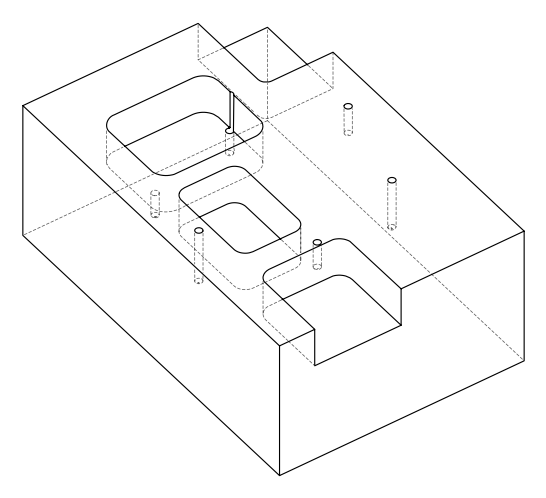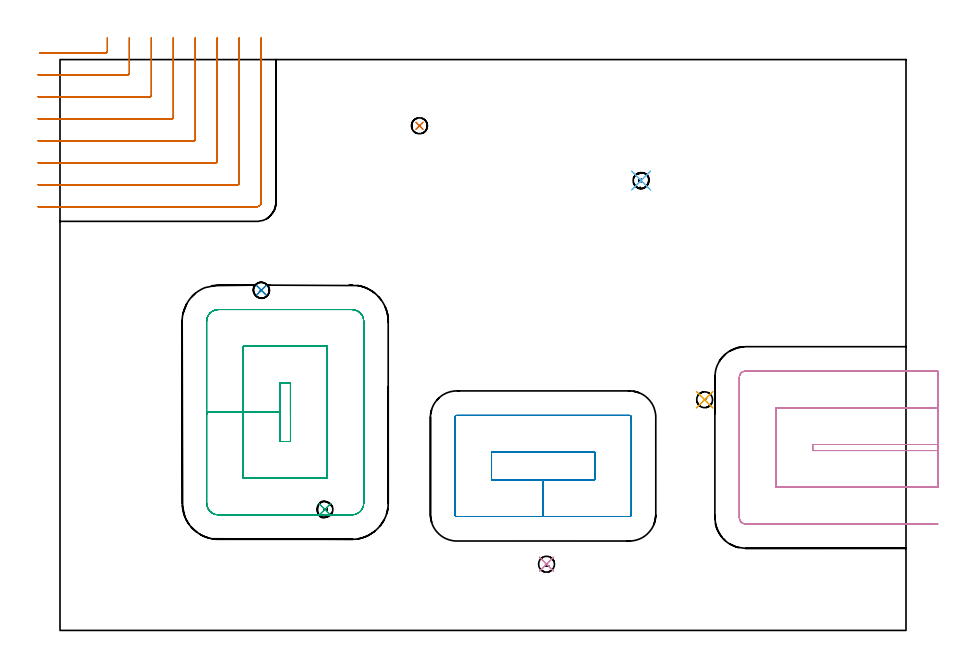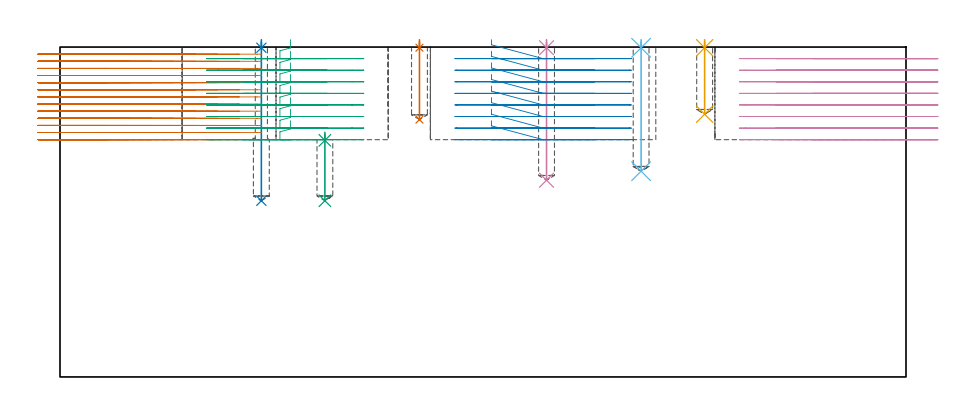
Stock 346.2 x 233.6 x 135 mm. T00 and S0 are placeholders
(PLAN: 16 operations, 3 tool changes, 50.8 min)
(1 SPOT_DRILL | STEP1POCKET | NXT0321_9005460120000 | 0.03 min | 1 mm3)
(2 SPOT_DRILL_1 | STEP1POCKET_1 | NXT0321_9005460120000 | 0.03 min | 0 mm3)
(3 SPOT_DRILL_2 | STEP1POCKET_2 | NXT0321_9005460120000 | 0.04 min | 4151 mm3)
(4 SPOT_DRILL_3 | STEP1POCKET_3 | NXT0321_9005460120000 | 0.03 min | 0 mm3)
(5 SPOT_DRILL_4 | STEP1POCKET_4 | NXT0321_9005460120000 | 0.03 min | 0 mm3)
(6 SPOT_DRILL_5 | STEP1POCKET_5 | NXT0321_9005460120000 | 0.03 min | 0 mm3)
(7 DRILL_BLIND_HOLE_INTO_CENTER | STEP1POCKET | UGT0301_460 | 0.13 min | 935 mm3)
(8 DRILL_BLIND_HOLE_INTO_CENTER_1 | STEP1POCKET_1 | UGT0301_460 | 0.26 min | 2028 mm3)
(9 DRILL_BLIND_HOLE_INTO_CENTER_2 | STEP1POCKET_2 | UGT0301_460 | 0.12 min | 796 mm3)
(10 DRILL_BLIND_HOLE_INTO_CENTER_3 | STEP1POCKET_3 | UGT0301_460 | 0.23 min | 1752 mm3)
(11 DRILL_BLIND_HOLE_INTO_CENTER_4 | STEP1POCKET_4 | UGT0301_460 | 0.12 min | 862 mm3)
(12 DRILL_BLIND_HOLE_INTO_CENTER_5 | STEP1POCKET_5 | UGT0301_460 | 0.21 min | 1632 mm3)
(13 MILL_CORNER_NOTCH_RECTANGULAR | CORNER_NOTCH_RECTANGULAR | NXT0201_011 | Follow Part, ap 3, ae 75% | 22.84 min | 221316 mm3)
(14 MILL_RECTANGULAR_POCKET | POCKET_RECTANGULAR_STRAIGHT | UGT0201_094 | Follow Part, ap 5, ae 75% | 6.57 min | 210787 mm3)
(15 MILL_RECTANGULAR_POCKET_1 | POCKET_RECTANGULAR_STRAIGHT_1 | UGT0201_094 | Follow Part, ap 5, ae 75% | 9.83 min | 319903 mm3)
(16 MILL_SLOT | SLOT_PARTIAL_RECTANGULAR | UGT0201_094 | Follow Part, ap 5, ae 75% | 10.28 min | 242040 mm3)
(TOOL NXT0321_9005460120000 | NC Spot Drill, 142deg, 12mm, Carbide, Uncoated | D12 PA142 FL30 Z2)
(TOOL UGT0301_460 | Carbide Drill 6.5 mm | D6.5 PA118 FL63 Z2)
(TOOL NXT0201_011 | ENDMILL 12mm [2P460-1200-NA 1630] | D12 FL38 Z6)
(TOOL UGT0201_094 | End mill 20 mm | D20 FL38 Z4)
(OP 1 SPOT_DRILL)
G17 G21 G94 G90
T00 M6
G54
G17 G0 G90 X147.1 Y206.5 S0 M3
G43 Z145. H0
G94 G81 G98 Z134.72 F250. R138.
G80
M5
M2
(OP 2 SPOT_DRILL_1)
G17 G21 G94 G90
T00 M6
G54
G17 G0 G90 X82.4 Y139.2 S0 M3
G43 Z145. H0
G94 G81 G98 Z134.72 F250. R138.
G80
M5
M2
(OP 3 SPOT_DRILL_2)
G17 G21 G94 G90
T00 M6
G54
G17 G0 G90 X108.4 Y49.5 S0 M3
G43 Z145. H0
G94 G81 G98 Z96.82 F250. R100.1
G80
M5
M2
(OP 4 SPOT_DRILL_3)
G17 G21 G94 G90
T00 M6
G54
G17 G0 G90 X199.1 Y27.1 S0 M3
G43 Z145. H0
G94 G81 G98 Z134.72 F250. R138.
G80
M5
M2
(OP 5 SPOT_DRILL_4)
G17 G21 G94 G90
T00 M6
G54
G17 G0 G90 X263.8 Y94.4 S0 M3
G43 Z145. H0
G94 G81 G98 Z134.72 F250. R138.
G80
M5
M2
(OP 6 SPOT_DRILL_5)
G17 G21 G94 G90
T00 M6
G54
G17 G0 G90 X237.8 Y184.1 S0 M3
G43 Z145. H0
G94 G81 G98 Z134.72 F250. R138.
G80
M5
M2
(OP 7 DRILL_BLIND_HOLE_INTO_CENTER)
G17 G21 G94 G90
T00 M6
G54
G17 G0 G90 X147.1 Y206.5 S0 M3
G43 Z145. H0
G94 G81 G98 Z105.3 F250. R137.
G80
M5
M2
(OP 8 DRILL_BLIND_HOLE_INTO_CENTER_1)
G17 G21 G94 G90
T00 M6
G54
G17 G0 G90 X82.4 Y139.2 S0 M3
G43 Z145. H0
G94 G81 G98 Z72.1 F250. R137.
G80
M5
M2
(OP 9 DRILL_BLIND_HOLE_INTO_CENTER_2)
G17 G21 G94 G90
T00 M6
G54
G17 G0 G90 X108.4 Y49.5 S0 M3
G43 Z145. H0
G94 G81 G98 Z72.1 F250. R99.1
G80
M5
M2
(OP 10 DRILL_BLIND_HOLE_INTO_CENTER_3)
G17 G21 G94 G90
T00 M6
G54
G17 G0 G90 X199.1 Y27.1 S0 M3
G43 Z145. H0
G94 G81 G98 Z80.5 F250. R137.
G80
M5
M2
(OP 11 DRILL_BLIND_HOLE_INTO_CENTER_4)
G17 G21 G94 G90
T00 M6
G54
G17 G0 G90 X263.8 Y94.4 S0 M3
G43 Z145. H0
G94 G81 G98 Z107.5 F250. R137.
G80
M5
M2
(OP 12 DRILL_BLIND_HOLE_INTO_CENTER_5)
G17 G21 G94 G90
T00 M6
G54
G17 G0 G90 X237.8 Y184.1 S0 M3
G43 Z145. H0
G94 G81 G98 Z84.2 F250. R137.
G80
M5
M2
(OP 13 MILL_CORNER_NOTCH_RECTANGULAR)
G17 G21 G94 G90
T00 M6
G54
G17 G0 G90 X-8.307 Y236.4 S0 M3
G43 Z145. H1
Z132.085
G94 G1 X-5.307 F250.
X18.805 F500.
G3 X19.4 Y236.995 R0.6
G1 Y239.6
Y242.6 F250.
G0 Z145.
X-9. Y227.4
Z132.085
G1 X-6.
X27.805 F500.
G3 X28.4 Y227.995 R0.6
G1 Y239.6
Y242.6 F250.
G0 Z145.
X-9. Y218.4
Z132.085
G1 X-6.
X36.804 F500.
G3 X37.4 Y218.996 R0.6
G1 Y239.6
Y242.6 F250.
G0 Z145.
X-9. Y209.4
Z132.085
G1 X-6.
X45.804 F500.
G3 X46.4 Y209.996 R0.6
G1 Y239.6
Y242.6 F250.
G0 Z145.
X-9. Y200.4
Z132.085
G1 X-6.
X54.804 F500.
G3 X55.4 Y200.996 R0.6
G1 Y239.6
Y242.6 F250.
G0 Z145.
X-9. Y191.4
Z132.085
G1 X-6.
X63.804 F500.
G3 X64.4 Y191.996 R0.6
G1 Y239.6
Y242.6 F250.
G0 Z145.
X-9. Y182.4
Z132.085
G1 X-6.
X72.803 F500.
G3 X73.4 Y182.997 R0.6
G1 Y239.6
Y242.6 F250.
G0 Z145.
X-9. Y173.4
Z132.085
G1 X-6.
X80.6 F500.
G3 X82.4 Y175.2 R1.8
G1 Y239.6
Y242.6 F250.
G0 Z145.
X-8.307 Y236.4
Z129.169
G1 X-5.307
X18.805 F500.
G3 X19.4 Y236.995 R0.6
G1 Y239.6
Y242.6 F250.
G0 Z145.
X-9. Y227.4
Z129.169
G1 X-6.
X27.805 F500.
G3 X28.4 Y227.995 R0.6
G1 Y239.6
Y242.6 F250.
G0 Z145.
X-9. Y218.4
Z129.169
G1 X-6.
X36.804 F500.
G3 X37.4 Y218.996 R0.6
G1 Y239.6
Y242.6 F250.
G0 Z145.
X-9. Y209.4
Z129.169
G1 X-6.
X45.804 F500.
G3 X46.4 Y209.996 R0.6
G1 Y239.6
Y242.6 F250.
G0 Z145.
X-9. Y200.4
Z129.169
G1 X-6.
X54.804 F500.
G3 X55.4 Y200.996 R0.6
G1 Y239.6
Y242.6 F250.
G0 Z145.
X-9. Y191.4
Z129.169
G1 X-6.
X63.804 F500.
G3 X64.4 Y191.996 R0.6
G1 Y239.6
Y242.6 F250.
G0 Z145.
X-9. Y182.4
Z129.169
G1 X-6.
X72.803 F500.
G3 X73.4 Y182.997 R0.6
G1 Y239.6
Y242.6 F250.
G0 Z145.
X-9. Y173.4
Z129.169
G1 X-6.
X80.6 F500.
G3 X82.4 Y175.2 R1.8
G1 Y239.6
Y242.6 F250.
G0 Z145.
X-8.307 Y236.4
Z126.254
G1 X-5.307
X18.805 F500.
G3 X19.4 Y236.995 R0.6
G1 Y239.6
Y242.6 F250.
G0 Z145.
X-9. Y227.4
Z126.254
G1 X-6.
X27.805 F500.
G3 X28.4 Y227.995 R0.6
G1 Y239.6
Y242.6 F250.
G0 Z145.
X-9. Y218.4
Z126.254
G1 X-6.
X36.804 F500.
G3 X37.4 Y218.996 R0.6
G1 Y239.6
Y242.6 F250.
G0 Z145.
X-9. Y209.4
Z126.254
G1 X-6.
X45.804 F500.
G3 X46.4 Y209.996 R0.6
G1 Y239.6
Y242.6 F250.
G0 Z145.
X-9. Y200.4
Z126.254
G1 X-6.
X54.804 F500.
G3 X55.4 Y200.996 R0.6
G1 Y239.6
Y242.6 F250.
G0 Z145.
X-9. Y191.4
Z126.254
G1 X-6.
X63.804 F500.
G3 X64.4 Y191.996 R0.6
G1 Y239.6
Y242.6 F250.
G0 Z145.
X-9. Y182.4
Z126.254
G1 X-6.
X72.803 F500.
G3 X73.4 Y182.997 R0.6
G1 Y239.6
Y242.6 F250.
G0 Z145.
X-9. Y173.4
Z126.254
G1 X-6.
X80.6 F500.
G3 X82.4 Y175.2 R1.8
G1 Y239.6
Y242.6 F250.
G0 Z145.
X-8.307 Y236.4
Z123.338
G1 X-5.307
X18.805 F500.
G3 X19.4 Y236.995 R0.6
G1 Y239.6
Y242.6 F250.
G0 Z145.
X-9. Y227.4
Z123.338
G1 X-6.
X27.805 F500.
G3 X28.4 Y227.995 R0.6
G1 Y239.6
Y242.6 F250.
G0 Z145.
X-9. Y218.4
Z123.338
G1 X-6.
X36.804 F500.
G3 X37.4 Y218.996 R0.6
G1 Y239.6
Y242.6 F250.
G0 Z145.
X-9. Y209.4
Z123.338
G1 X-6.
X45.804 F500.
G3 X46.4 Y209.996 R0.6
G1 Y239.6
Y242.6 F250.
G0 Z145.
X-9. Y200.4
Z123.338
G1 X-6.
X54.804 F500.
G3 X55.4 Y200.996 R0.6
G1 Y239.6
Y242.6 F250.
G0 Z145.
X-9. Y191.4
Z123.338
G1 X-6.
X63.804 F500.
G3 X64.4 Y191.996 R0.6
G1 Y239.6
Y242.6 F250.
G0 Z145.
X-9. Y182.4
Z123.338
G1 X-6.
X72.803 F500.
G3 X73.4 Y182.997 R0.6
G1 Y239.6
Y242.6 F250.
G0 Z145.
X-9. Y173.4
Z123.338
G1 X-6.
X80.6 F500.
G3 X82.4 Y175.2 R1.8
G1 Y239.6
Y242.6 F250.
G0 Z145.
X-8.307 Y236.4
Z120.423
G1 X-5.307
X18.805 F500.
G3 X19.4 Y236.995 R0.6
G1 Y239.6
Y242.6 F250.
G0 Z145.
X-9. Y227.4
Z120.423
G1 X-6.
X27.805 F500.
G3 X28.4 Y227.995 R0.6
G1 Y239.6
Y242.6 F250.
G0 Z145.
X-9. Y218.4
Z120.423
G1 X-6.
X36.804 F500.
G3 X37.4 Y218.996 R0.6
G1 Y239.6
Y242.6 F250.
G0 Z145.
X-9. Y209.4
Z120.423
G1 X-6.
X45.804 F500.
G3 X46.4 Y209.996 R0.6
G1 Y239.6
Y242.6 F250.
G0 Z145.
X-9. Y200.4
Z120.423
G1 X-6.
X54.804 F500.
G3 X55.4 Y200.996 R0.6
G1 Y239.6
Y242.6 F250.
G0 Z145.
X-9. Y191.4
Z120.423
G1 X-6.
X63.804 F500.
G3 X64.4 Y191.996 R0.6
G1 Y239.6
Y242.6 F250.
G0 Z145.
X-9. Y182.4
Z120.423
G1 X-6.
X72.803 F500.
G3 X73.4 Y182.997 R0.6
G1 Y239.6
Y242.6 F250.
G0 Z145.
X-9. Y173.4
Z120.423
G1 X-6.
X80.6 F500.
G3 X82.4 Y175.2 R1.8
G1 Y239.6
Y242.6 F250.
G0 Z145.
X-8.307 Y236.4
Z117.508
G1 X-5.307
X18.805 F500.
G3 X19.4 Y236.995 R0.6
G1 Y239.6
Y242.6 F250.
G0 Z145.
X-9. Y227.4
Z117.508
G1 X-6.
X27.805 F500.
G3 X28.4 Y227.995 R0.6
G1 Y239.6
Y242.6 F250.
G0 Z145.
X-9. Y218.4
Z117.508
G1 X-6.
X36.804 F500.
G3 X37.4 Y218.996 R0.6
G1 Y239.6
Y242.6 F250.
G0 Z145.
X-9. Y209.4
Z117.508
G1 X-6.
X45.804 F500.
G3 X46.4 Y209.996 R0.6
G1 Y239.6
Y242.6 F250.
G0 Z145.
X-9. Y200.4
Z117.508
G1 X-6.
X54.804 F500.
G3 X55.4 Y200.996 R0.6
G1 Y239.6
Y242.6 F250.
G0 Z145.
X-9. Y191.4
Z117.508
G1 X-6.
X63.804 F500.
G3 X64.4 Y191.996 R0.6
G1 Y239.6
Y242.6 F250.
G0 Z145.
X-9. Y182.4
Z117.508
G1 X-6.
X72.803 F500.
G3 X73.4 Y182.997 R0.6
G1 Y239.6
Y242.6 F250.
G0 Z145.
X-9. Y173.4
Z117.508
G1 X-6.
X80.6 F500.
G3 X82.4 Y175.2 R1.8
G1 Y239.6
Y242.6 F250.
G0 Z145.
X-8.307 Y236.4
Z114.592
G1 X-5.307
X18.805 F500.
G3 X19.4 Y236.995 R0.6
G1 Y239.6
Y242.6 F250.
G0 Z145.
X-9. Y227.4
Z114.592
G1 X-6.
X27.805 F500.
G3 X28.4 Y227.995 R0.6
G1 Y239.6
Y242.6 F250.
G0 Z145.
X-9. Y218.4
Z114.592
G1 X-6.
X36.804 F500.
G3 X37.4 Y218.996 R0.6
G1 Y239.6
Y242.6 F250.
G0 Z145.
X-9. Y209.4
Z114.592
G1 X-6.
X45.804 F500.
G3 X46.4 Y209.996 R0.6
G1 Y239.6
Y242.6 F250.
G0 Z145.
X-9. Y200.4
Z114.592
G1 X-6.
X54.804 F500.
G3 X55.4 Y200.996 R0.6
G1 Y239.6
Y242.6 F250.
G0 Z145.
X-9. Y191.4
Z114.592
G1 X-6.
X63.804 F500.
G3 X64.4 Y191.996 R0.6
G1 Y239.6
Y242.6 F250.
G0 Z145.
X-9. Y182.4
Z114.592
G1 X-6.
X72.803 F500.
G3 X73.4 Y182.997 R0.6
G1 Y239.6
Y242.6 F250.
G0 Z145.
X-9. Y173.4
Z114.592
G1 X-6.
X80.6 F500.
G3 X82.4 Y175.2 R1.8
G1 Y239.6
Y242.6 F250.
G0 Z145.
X-8.307 Y236.4
Z111.677
G1 X-5.307
X18.805 F500.
G3 X19.4 Y236.995 R0.6
G1 Y239.6
Y242.6 F250.
G0 Z145.
X-9. Y227.4
Z111.677
G1 X-6.
X27.805 F500.
G3 X28.4 Y227.995 R0.6
G1 Y239.6
Y242.6 F250.
G0 Z145.
X-9. Y218.4
Z111.677
G1 X-6.
X36.804 F500.
G3 X37.4 Y218.996 R0.6
G1 Y239.6
Y242.6 F250.
G0 Z145.
X-9. Y209.4
Z111.677
G1 X-6.
X45.804 F500.
G3 X46.4 Y209.996 R0.6
G1 Y239.6
Y242.6 F250.
G0 Z145.
X-9. Y200.4
Z111.677
G1 X-6.
X54.804 F500.
G3 X55.4 Y200.996 R0.6
G1 Y239.6
Y242.6 F250.
G0 Z145.
X-9. Y191.4
Z111.677
G1 X-6.
X63.804 F500.
G3 X64.4 Y191.996 R0.6
G1 Y239.6
Y242.6 F250.
G0 Z145.
X-9. Y182.4
Z111.677
G1 X-6.
X72.803 F500.
G3 X73.4 Y182.997 R0.6
G1 Y239.6
Y242.6 F250.
G0 Z145.
X-9. Y173.4
Z111.677
G1 X-6.
X80.6 F500.
G3 X82.4 Y175.2 R1.8
G1 Y239.6
Y242.6 F250.
G0 Z145.
X-8.307 Y236.4
Z108.762
G1 X-5.307
X18.805 F500.
G3 X19.4 Y236.995 R0.6
G1 Y239.6
Y242.6 F250.
G0 Z145.
X-9. Y227.4
Z108.762
G1 X-6.
X27.805 F500.
G3 X28.4 Y227.995 R0.6
G1 Y239.6
Y242.6 F250.
G0 Z145.
X-9. Y218.4
Z108.762
G1 X-6.
X36.804 F500.
G3 X37.4 Y218.996 R0.6
G1 Y239.6
Y242.6 F250.
G0 Z145.
X-9. Y209.4
Z108.762
G1 X-6.
X45.804 F500.
G3 X46.4 Y209.996 R0.6
G1 Y239.6
Y242.6 F250.
G0 Z145.
X-9. Y200.4
Z108.762
G1 X-6.
X54.804 F500.
G3 X55.4 Y200.996 R0.6
G1 Y239.6
Y242.6 F250.
G0 Z145.
X-9. Y191.4
Z108.762
G1 X-6.
X63.804 F500.
G3 X64.4 Y191.996 R0.6
G1 Y239.6
Y242.6 F250.
G0 Z145.
X-9. Y182.4
Z108.762
G1 X-6.
X72.803 F500.
G3 X73.4 Y182.997 R0.6
G1 Y239.6
Y242.6 F250.
G0 Z145.
X-9. Y173.4
Z108.762
G1 X-6.
X80.6 F500.
G3 X82.4 Y175.2 R1.8
G1 Y239.6
Y242.6 F250.
G0 Z145.
X-8.307 Y236.4
Z105.846
G1 X-5.307
X18.805 F500.
G3 X19.4 Y236.995 R0.6
G1 Y239.6
Y242.6 F250.
G0 Z145.
X-9. Y227.4
Z105.846
G1 X-6.
X27.805 F500.
G3 X28.4 Y227.995 R0.6
G1 Y239.6
Y242.6 F250.
G0 Z145.
X-9. Y218.4
Z105.846
G1 X-6.
X36.804 F500.
G3 X37.4 Y218.996 R0.6
G1 Y239.6
Y242.6 F250.
G0 Z145.
X-9. Y209.4
Z105.846
G1 X-6.
X45.804 F500.
G3 X46.4 Y209.996 R0.6
G1 Y239.6
Y242.6 F250.
G0 Z145.
X-9. Y200.4
Z105.846
G1 X-6.
X54.804 F500.
G3 X55.4 Y200.996 R0.6
G1 Y239.6
Y242.6 F250.
G0 Z145.
X-9. Y191.4
Z105.846
G1 X-6.
X63.804 F500.
G3 X64.4 Y191.996 R0.6
G1 Y239.6
Y242.6 F250.
G0 Z145.
X-9. Y182.4
Z105.846
G1 X-6.
X72.803 F500.
G3 X73.4 Y182.997 R0.6
G1 Y239.6
Y242.6 F250.
G0 Z145.
X-9. Y173.4
Z105.846
G1 X-6.
X80.6 F500.
G3 X82.4 Y175.2 R1.8
G1 Y239.6
Y242.6 F250.
G0 Z145.
X-8.307 Y236.4
Z102.931
G1 X-5.307
X18.805 F500.
G3 X19.4 Y236.995 R0.6
G1 Y239.6
Y242.6 F250.
G0 Z145.
X-9. Y227.4
Z102.931
G1 X-6.
X27.805 F500.
G3 X28.4 Y227.995 R0.6
G1 Y239.6
Y242.6 F250.
G0 Z145.
X-9. Y218.4
Z102.931
G1 X-6.
X36.804 F500.
G3 X37.4 Y218.996 R0.6
G1 Y239.6
Y242.6 F250.
G0 Z145.
X-9. Y209.4
Z102.931
G1 X-6.
X45.804 F500.
G3 X46.4 Y209.996 R0.6
G1 Y239.6
Y242.6 F250.
G0 Z145.
X-9. Y200.4
Z102.931
G1 X-6.
X54.804 F500.
G3 X55.4 Y200.996 R0.6
G1 Y239.6
Y242.6 F250.
G0 Z145.
X-9. Y191.4
Z102.931
G1 X-6.
X63.804 F500.
G3 X64.4 Y191.996 R0.6
G1 Y239.6
Y242.6 F250.
G0 Z145.
X-9. Y182.4
Z102.931
G1 X-6.
X72.803 F500.
G3 X73.4 Y182.997 R0.6
G1 Y239.6
Y242.6 F250.
G0 Z145.
X-9. Y173.4
Z102.931
G1 X-6.
X80.6 F500.
G3 X82.4 Y175.2 R1.8
G1 Y239.6
Y242.6 F250.
G0 Z145.
X-8.307 Y236.4
Z100.015
G1 X-5.307
X18.805 F500.
G3 X19.4 Y236.995 R0.6
G1 Y239.6
Y242.6 F250.
G0 Z145.
X-9. Y227.4
Z100.015
G1 X-6.
X27.805 F500.
G3 X28.4 Y227.995 R0.6
G1 Y239.6
Y242.6 F250.
G0 Z145.
X-9. Y218.4
Z100.015
G1 X-6.
X36.804 F500.
G3 X37.4 Y218.996 R0.6
G1 Y239.6
Y242.6 F250.
G0 Z145.
X-9. Y209.4
Z100.015
G1 X-6.
X45.804 F500.
G3 X46.4 Y209.996 R0.6
G1 Y239.6
Y242.6 F250.
G0 Z145.
X-9. Y200.4
Z100.015
G1 X-6.
X54.804 F500.
G3 X55.4 Y200.996 R0.6
G1 Y239.6
Y242.6 F250.
G0 Z145.
X-9. Y191.4
Z100.015
G1 X-6.
X63.804 F500.
G3 X64.4 Y191.996 R0.6
G1 Y239.6
Y242.6 F250.
G0 Z145.
X-9. Y182.4
Z100.015
G1 X-6.
X72.803 F500.
G3 X73.4 Y182.997 R0.6
G1 Y239.6
Y242.6 F250.
G0 Z145.
X-9. Y173.4
Z100.015
G1 X-6.
X80.6 F500.
G3 X82.4 Y175.2 R1.8
G1 Y239.6
Y242.6 F250.
G0 Z145.
X-8.307 Y236.4
Z97.1
G1 X-5.307
X18.805 F500.
G3 X19.4 Y236.995 R0.6
G1 Y239.6
Y242.6 F250.
G0 Z145.
X-9. Y227.4
Z97.1
G1 X-6.
X27.805 F500.
G3 X28.4 Y227.995 R0.6
G1 Y239.6
Y242.6 F250.
G0 Z145.
X-9. Y218.4
Z97.1
G1 X-6.
X36.804 F500.
G3 X37.4 Y218.996 R0.6
G1 Y239.6
Y242.6 F250.
G0 Z145.
X-9. Y209.4
Z97.1
G1 X-6.
X45.804 F500.
G3 X46.4 Y209.996 R0.6
G1 Y239.6
Y242.6 F250.
G0 Z145.
X-9. Y200.4
Z97.1
G1 X-6.
X54.804 F500.
G3 X55.4 Y200.996 R0.6
G1 Y239.6
Y242.6 F250.
G0 Z145.
X-9. Y191.4
Z97.1
G1 X-6.
X63.804 F500.
G3 X64.4 Y191.996 R0.6
G1 Y239.6
Y242.6 F250.
G0 Z145.
X-9. Y182.4
Z97.1
G1 X-6.
X72.803 F500.
G3 X73.4 Y182.997 R0.6
G1 Y239.6
Y242.6 F250.
G0 Z145.
X-9. Y173.4
Z97.1
G1 X-6.
X80.6 F500.
G3 X82.4 Y175.2 R1.8
G1 Y239.6
Y242.6 F250.
G0 Z145.
M5
M2
(OP 14 MILL_RECTANGULAR_POCKET)
G17 G21 G94 G90
T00 M6
G54
G17 G0 G90 X176.6 Y69.377 S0 M3
G43 Z145. H0
Z138.
G94 G1 Y61.6 Z135.916 F250.
X197.7 Z130.262
X218.8 F500.
Y73.
X176.6
Y61.6
X197.7
Y46.6
X233.
G3 X233.8 Y47.4 R0.8
G1 Y87.2
G3 X233. Y88. R0.8
G1 X162.4
G3 X161.6 Y87.2 R0.8
G1 Y47.4
G3 X162.4 Y46.6 R0.8
G1 X197.7
X198.7
G0 X176.6 Y69.377 Z133.262
G1 Y61.6 Z131.179 F250.
X197.7 Z125.525
X218.8 F500.
Y73.
X176.6
Y61.6
X197.7
Y46.6
X233.
G3 X233.8 Y47.4 R0.8
G1 Y87.2
G3 X233. Y88. R0.8
G1 X162.4
G3 X161.6 Y87.2 R0.8
G1 Y47.4
G3 X162.4 Y46.6 R0.8
G1 X197.7
X198.7
G0 X176.6 Y69.377 Z128.525
G1 Y61.6 Z126.441 F250.
X197.7 Z120.787
X218.8 F500.
Y73.
X176.6
Y61.6
X197.7
Y46.6
X233.
G3 X233.8 Y47.4 R0.8
G1 Y87.2
G3 X233. Y88. R0.8
G1 X162.4
G3 X161.6 Y87.2 R0.8
G1 Y47.4
G3 X162.4 Y46.6 R0.8
G1 X197.7
X198.7
G0 X176.6 Y69.377 Z123.787
G1 Y61.6 Z121.704 F250.
X197.7 Z116.05
X218.8 F500.
Y73.
X176.6
Y61.6
X197.7
Y46.6
X233.
G3 X233.8 Y47.4 R0.8
G1 Y87.2
G3 X233. Y88. R0.8
G1 X162.4
G3 X161.6 Y87.2 R0.8
G1 Y47.4
G3 X162.4 Y46.6 R0.8
G1 X197.7
X198.7
G0 X176.6 Y69.377 Z119.05
G1 Y61.6 Z116.966 F250.
X197.7 Z111.312
X218.8 F500.
Y73.
X176.6
Y61.6
X197.7
Y46.6
X233.
G3 X233.8 Y47.4 R0.8
G1 Y87.2
G3 X233. Y88. R0.8
G1 X162.4
G3 X161.6 Y87.2 R0.8
G1 Y47.4
G3 X162.4 Y46.6 R0.8
G1 X197.7
X198.7
G0 X176.6 Y69.377 Z114.312
G1 Y61.6 Z112.229 F250.
X197.7 Z106.575
X218.8 F500.
Y73.
X176.6
Y61.6
X197.7
Y46.6
X233.
G3 X233.8 Y47.4 R0.8
G1 Y87.2
G3 X233. Y88. R0.8
G1 X162.4
G3 X161.6 Y87.2 R0.8
G1 Y47.4
G3 X162.4 Y46.6 R0.8
G1 X197.7
X198.7
G0 X176.6 Y69.377 Z109.575
G1 Y61.6 Z107.491 F250.
X197.7 Z101.837
X218.8 F500.
Y73.
X176.6
Y61.6
X197.7
Y46.6
X233.
G3 X233.8 Y47.4 R0.8
G1 Y87.2
G3 X233. Y88. R0.8
G1 X162.4
G3 X161.6 Y87.2 R0.8
G1 Y47.4
G3 X162.4 Y46.6 R0.8
G1 X197.7
X198.7
G0 X176.6 Y69.377 Z104.837
G1 Y61.6 Z102.754 F250.
X197.7 Z97.1
X218.8 F500.
Y73.
X176.6
Y61.6
X197.7
Y46.6
X233.
G3 X233.8 Y47.4 R0.8
G1 Y87.2
G3 X233. Y88. R0.8
G1 X162.4
G3 X161.6 Y87.2 R0.8
G1 Y47.4
G3 X162.4 Y46.6 R0.8
G1 X197.7
X198.7
G0 Z145.
M5
M2
(OP 15 MILL_RECTANGULAR_POCKET_1)
G17 G21 G94 G90
T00 M6
G54
G17 G0 G90 X94.3 Y88.723 S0 M3
G43 Z145. H0
Z138.
G94 G1 Y101.3 Z134.63 F250.
X90. Z133.478
Y89.3 Z130.262
Y77.3 F500.
X94.3
Y101.3
X90.
Y89.3
X75.
Y62.3
X109.3
Y116.3
X75.
Y89.3
X60.
Y52.1
G3 X64.8 Y47.3 R4.8
G1 X119.5
G3 X124.3 Y52.1 R4.8
G1 Y126.5
G3 X119.5 Y131.3 R4.8
G1 X64.8
G3 X60. Y126.5 R4.8
G1 Y89.3
Y88.3
G0 X94.3 Y88.723 Z133.262
G1 Y101.3 Z129.892 F250.
X90. Z128.74
Y89.3 Z125.525
Y77.3 F500.
X94.3
Y101.3
X90.
Y89.3
X75.
Y62.3
X109.3
Y116.3
X75.
Y89.3
X60.
Y52.1
G3 X64.8 Y47.3 R4.8
G1 X119.5
G3 X124.3 Y52.1 R4.8
G1 Y126.5
G3 X119.5 Y131.3 R4.8
G1 X64.8
G3 X60. Y126.5 R4.8
G1 Y89.3
Y88.3
G0 X94.3 Y88.723 Z128.525
G1 Y101.3 Z125.155 F250.
X90. Z124.003
Y89.3 Z120.787
Y77.3 F500.
X94.3
Y101.3
X90.
Y89.3
X75.
Y62.3
X109.3
Y116.3
X75.
Y89.3
X60.
Y52.1
G3 X64.8 Y47.3 R4.8
G1 X119.5
G3 X124.3 Y52.1 R4.8
G1 Y126.5
G3 X119.5 Y131.3 R4.8
G1 X64.8
G3 X60. Y126.5 R4.8
G1 Y89.3
Y88.3
G0 X94.3 Y88.723 Z123.787
G1 Y101.3 Z120.418 F250.
X90. Z119.265
Y89.3 Z116.05
Y77.3 F500.
X94.3
Y101.3
X90.
Y89.3
X75.
Y62.3
X109.3
Y116.3
X75.
Y89.3
X60.
Y52.1
G3 X64.8 Y47.3 R4.8
G1 X119.5
G3 X124.3 Y52.1 R4.8
G1 Y126.5
G3 X119.5 Y131.3 R4.8
G1 X64.8
G3 X60. Y126.5 R4.8
G1 Y89.3
Y88.3
G0 X94.3 Y88.723 Z119.05
G1 Y101.3 Z115.68 F250.
X90. Z114.528
Y89.3 Z111.312
Y77.3 F500.
X94.3
Y101.3
X90.
Y89.3
X75.
Y62.3
X109.3
Y116.3
X75.
Y89.3
X60.
Y52.1
G3 X64.8 Y47.3 R4.8
G1 X119.5
G3 X124.3 Y52.1 R4.8
G1 Y126.5
G3 X119.5 Y131.3 R4.8
G1 X64.8
G3 X60. Y126.5 R4.8
G1 Y89.3
Y88.3
G0 X94.3 Y88.723 Z114.312
G1 Y101.3 Z110.943 F250.
X90. Z109.79
Y89.3 Z106.575
Y77.3 F500.
X94.3
Y101.3
X90.
Y89.3
X75.
Y62.3
X109.3
Y116.3
X75.
Y89.3
X60.
Y52.1
G3 X64.8 Y47.3 R4.8
G1 X119.5
G3 X124.3 Y52.1 R4.8
G1 Y126.5
G3 X119.5 Y131.3 R4.8
G1 X64.8
G3 X60. Y126.5 R4.8
G1 Y89.3
Y88.3
G0 X94.3 Y88.723 Z109.575
G1 Y101.3 Z106.205 F250.
X90. Z105.053
Y89.3 Z101.837
Y77.3 F500.
X94.3
Y101.3
X90.
Y89.3
X75.
Y62.3
X109.3
Y116.3
X75.
Y89.3
X60.
Y52.1
G3 X64.8 Y47.3 R4.8
G1 X119.5
G3 X124.3 Y52.1 R4.8
G1 Y126.5
G3 X119.5 Y131.3 R4.8
G1 X64.8
G3 X60. Y126.5 R4.8
G1 Y89.3
Y88.3
G0 X94.3 Y88.723 Z104.837
G1 Y101.3 Z101.468 F250.
X90. Z100.315
Y89.3 Z97.1
Y77.3 F500.
X94.3
Y101.3
X90.
Y89.3
X75.
Y62.3
X109.3
Y116.3
X75.
Y89.3
X60.
Y52.1
G3 X64.8 Y47.3 R4.8
G1 X119.5
G3 X124.3 Y52.1 R4.8
G1 Y126.5
G3 X119.5 Y131.3 R4.8
G1 X64.8
G3 X60. Y126.5 R4.8
G1 Y89.3
Y88.3
G0 Z145.
M5
M2
(OP 16 MILL_SLOT)
G17 G21 G94 G90
T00 M6
G54
G17 G0 G90 X359.2 Y76.1 S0 M3
G43 Z145. H0
Z130.262
G94 G1 X356.2 F250.
X308. F500.
Y73.6
X356.2
X359.2 F250.
Y91.1
X356.2
X293. F500.
Y58.6
X356.2
X359.2 F250.
Y106.1
X356.2
X280.5 F500.
G3 X278. Y103.6 R2.5
G1 Y46.1
G3 X280.5 Y43.6 R2.5
G1 X356.2
X359.2 F250.
G0 Y76.1 Z125.525
G1 X356.2
X308. F500.
Y73.6
X356.2
X359.2 F250.
Y91.1
X356.2
X293. F500.
Y58.6
X356.2
X359.2 F250.
Y106.1
X356.2
X280.5 F500.
G3 X278. Y103.6 R2.5
G1 Y46.1
G3 X280.5 Y43.6 R2.5
G1 X356.2
X359.2 F250.
G0 Y76.1 Z120.787
G1 X356.2
X308. F500.
Y73.6
X356.2
X359.2 F250.
Y91.1
X356.2
X293. F500.
Y58.6
X356.2
X359.2 F250.
Y106.1
X356.2
X280.5 F500.
G3 X278. Y103.6 R2.5
G1 Y46.1
G3 X280.5 Y43.6 R2.5
G1 X356.2
X359.2 F250.
G0 Y76.1 Z116.05
G1 X356.2
X308. F500.
Y73.6
X356.2
X359.2 F250.
Y91.1
X356.2
X293. F500.
Y58.6
X356.2
X359.2 F250.
Y106.1
X356.2
X280.5 F500.
G3 X278. Y103.6 R2.5
G1 Y46.1
G3 X280.5 Y43.6 R2.5
G1 X356.2
X359.2 F250.
G0 Y76.1 Z111.312
G1 X356.2
X308. F500.
Y73.6
X356.2
X359.2 F250.
Y91.1
X356.2
X293. F500.
Y58.6
X356.2
X359.2 F250.
Y106.1
X356.2
X280.5 F500.
G3 X278. Y103.6 R2.5
G1 Y46.1
G3 X280.5 Y43.6 R2.5
G1 X356.2
X359.2 F250.
G0 Y76.1 Z106.575
G1 X356.2
X308. F500.
Y73.6
X356.2
X359.2 F250.
Y91.1
X356.2
X293. F500.
Y58.6
X356.2
X359.2 F250.
Y106.1
X356.2
X280.5 F500.
G3 X278. Y103.6 R2.5
G1 Y46.1
G3 X280.5 Y43.6 R2.5
G1 X356.2
X359.2 F250.
G0 Y76.1 Z101.837
G1 X356.2
X308. F500.
Y73.6
X356.2
X359.2 F250.
Y91.1
X356.2
X293. F500.
Y58.6
X356.2
X359.2 F250.
Y106.1
X356.2
X280.5 F500.
G3 X278. Y103.6 R2.5
G1 Y46.1
G3 X280.5 Y43.6 R2.5
G1 X356.2
X359.2 F250.
G0 Y76.1 Z97.1
G1 X356.2
X308. F500.
Y73.6
X356.2
X359.2 F250.
Y91.1
X356.2
X293. F500.
Y58.6
X356.2
X359.2 F250.
Y106.1
X356.2
X280.5 F500.
G3 X278. Y103.6 R2.5
G1 Y46.1
G3 X280.5 Y43.6 R2.5
G1 X356.2
X359.2 F250.
G0 Z145.
M5
M2
